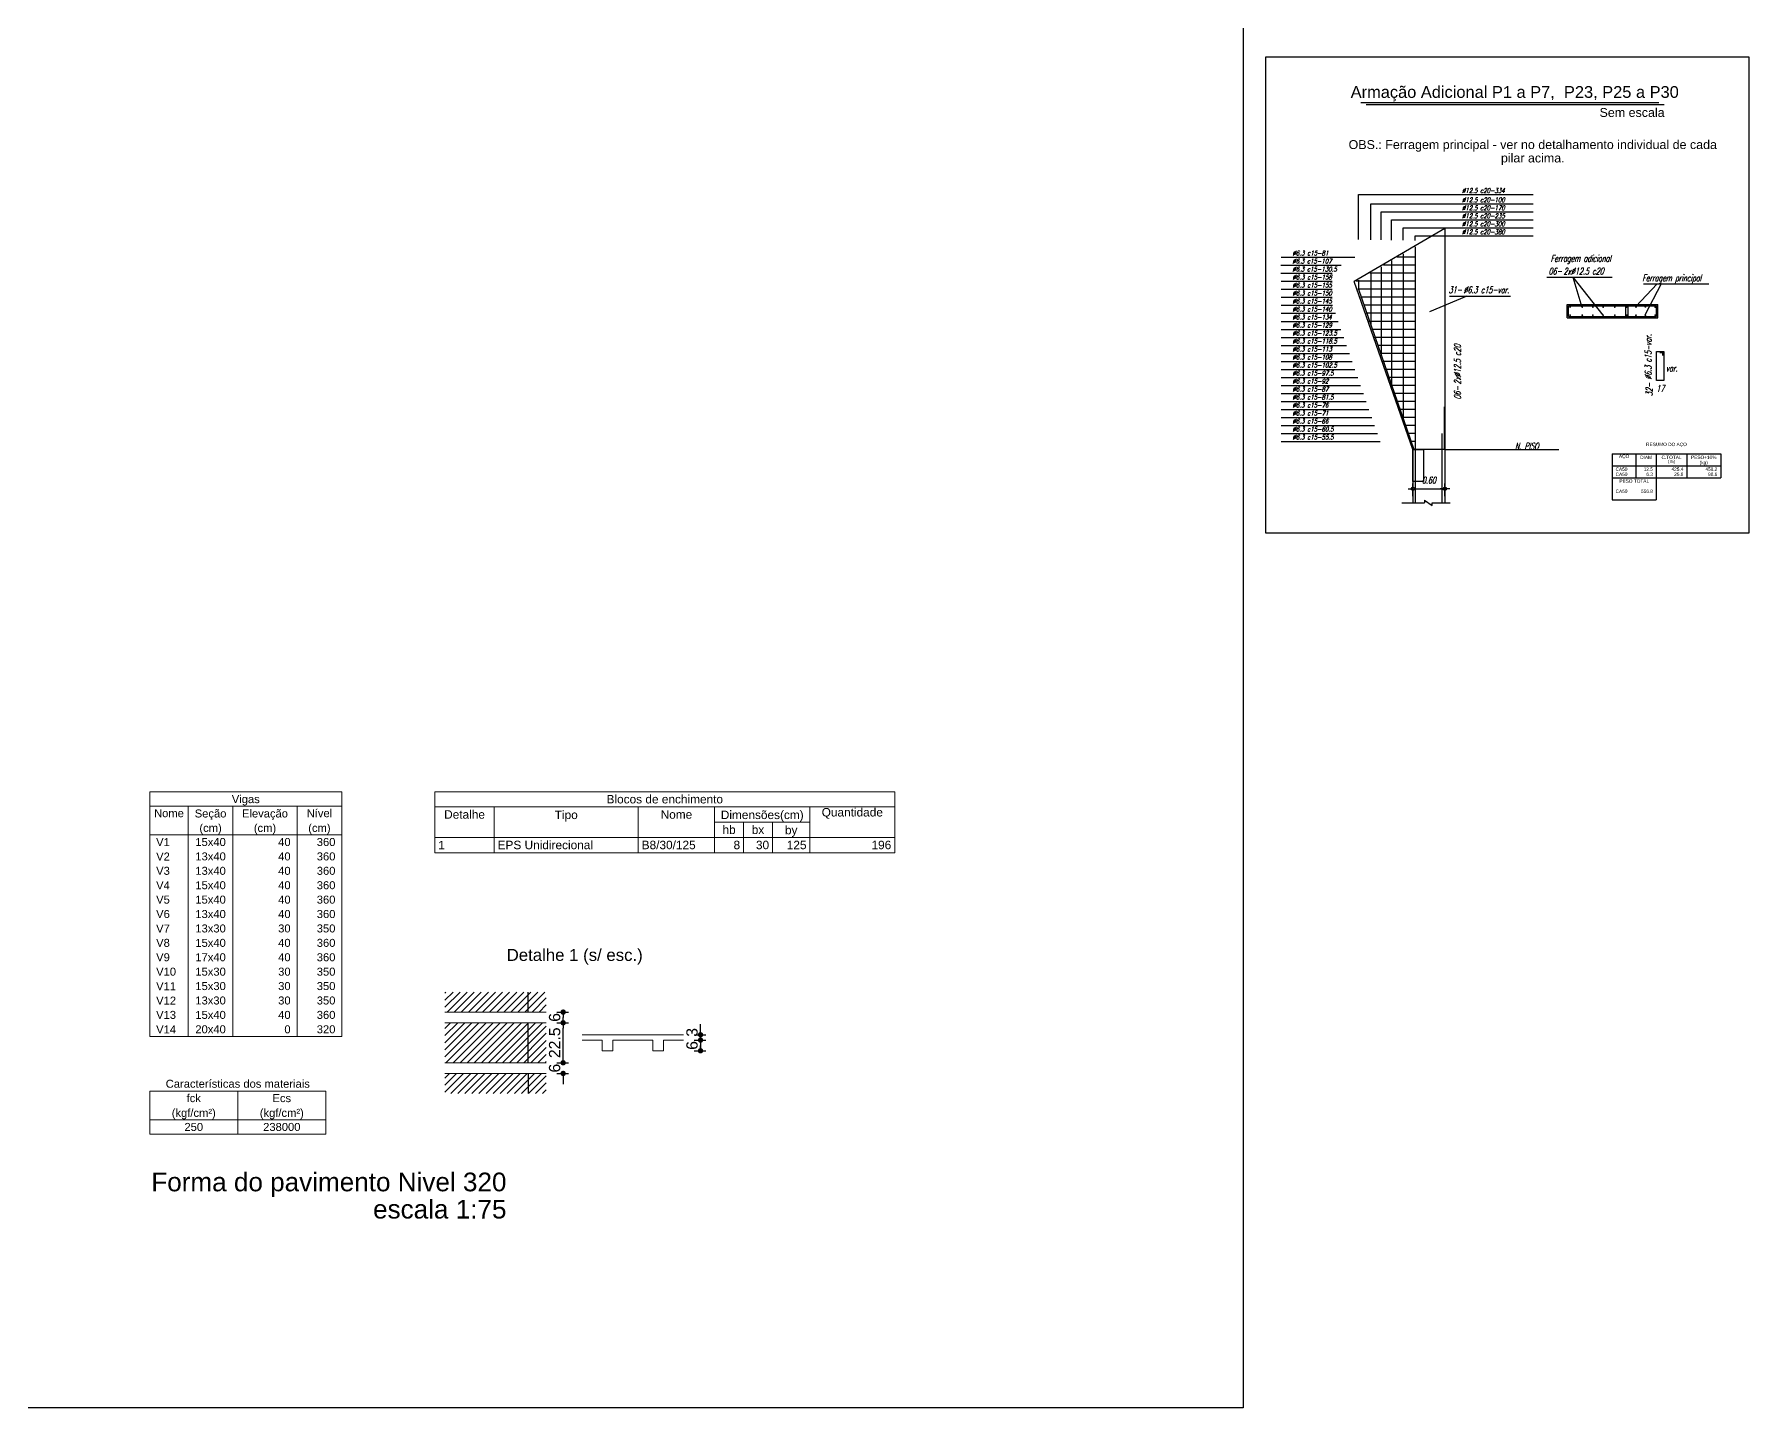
# Model space of a CAD drawing. Extents: x 25 to 1028, y -81 to 176.
# Drawn here: x 836.07 to 868.2, y 90.57 to 116.31 of the extents above; entities that cross this region are included whole.
import ezdxf

# ---------------------------------------------------------------- set-up
doc = ezdxf.new("R2010")
doc.units = 0
doc.header["$LTSCALE"] = 0.3
doc.header["$PDSIZE"] = 0.1
doc.layers.get('0').update_dxf_attribs({"linetype": 'CONTINUOUS'})
doc.layers.get('Defpoints').update_dxf_attribs({"linetype": 'CONTINUOUS'})
for name, color, linetype in [('ARMAÇÃO', 4, 'CONTINUOUS'), ('CARIMBO', 1, 'CONTINUOUS'), ('CORTE', 1, 'CONTINUOUS'), ('DT-Relação_do_aço', 9, 'CONTINUOUS'), ('FO-Eixos', 5, 'CONTINUOUS'), ('FORMA', 6, 'CONTINUOUS'), ('TEXTO1', 1, 'CONTINUOUS')]:
    doc.layers.add(name, color=color, linetype=linetype)
for name, color, linetype, lineweight in [('FO-Cotas', 5, 'CONTINUOUS', 5), ('FO-Hachuras das lajes', 1, 'CONTINUOUS', 20), ('FO-Textos das lajes', 3, 'CONTINUOUS', 20), ('FO-Textos das vigas', 7, 'CONTINUOUS', 5), ('FO-Títulos', 1, 'CONTINUOUS', 20)]:
    doc.layers.add(name, color=color, linetype=linetype, lineweight=lineweight)
doc.layers.add('VPort', color=45, linetype='CONTINUOUS', plot=False)
doc.styles.add('Arial', font='arial.ttf')
doc.styles.add('E100', font='romans.shx', dxfattribs={"width": 0.7, "oblique": 15, "height": 0.125})
doc.dimstyles.get("Standard").update_dxf_attribs({"dimtxt": 0.18, "dimasz": 0.18, "dimexe": 0.18, "dimexo": 0.0625, "dimgap": 0.09, "dimtad": 0, "dimtih": 1, "dimtoh": 1, "dimdec": 4, "dimzin": 0, "dimdsep": 46, "dimtxsty": 'Standard', "dimcen": 0.09, "dimadec": 0, "dimazin": 0, "dimtfac": 1, "dimtdec": 4, "dimtofl": 0, "dimtmove": 0, "dimatfit": 3, "dimfxl": 1, "dimtolj": 1, "dimtzin": 0, "dimarcsym": 0})
doc.dimstyles.new('UM_30.000300', dxfattribs={"dimtxt": 0.18, "dimasz": 0.1, "dimexe": 0.1, "dimexo": 0.2, "dimgap": 0, "dimtad": 1, "dimtih": 1, "dimtoh": 1, "dimdec": 1, "dimlfac": 30.0003, "dimzin": 0, "dimdsep": 46, "dimtxsty": 'Standard', "dimblk": 'CLOSED', "dimblk1": 'CLOSED', "dimblk2": 'CLOSED', "dimcen": 0.09, "dimdle": 0.1, "dimadec": 1, "dimazin": 2, "dimtfac": 1, "dimtdec": 4, "dimtofl": 0, "dimtmove": 0, "dimatfit": 3, "dimldrblk": 'CLOSED', "dimfxl": 1, "dimtolj": 1, "dimarcsym": 0})
pattern_1 = [(45, (682.60005, 97.072615), (-0.06629126, 0.06629126), [])]

# ---------------------------------------------------------------- blocks, each defined once
blk = doc.blocks.new('_DOT')
at = {"color": 0, "linetype": 'ByBlock', "lineweight": -2}
blk.add_line((-0.5, 0), (-1, 0), dxfattribs=at)
at = {"color": 0, "linetype": 'ByBlock', "const_width": 0.5}
blk.add_lwpolyline([(-0.25, 0, 1), (0.25, 0, 1)], format="xyb", close=True, dxfattribs=at)
blk = doc.blocks.new('*D50')
at = {"layer": 'Defpoints', "color": 0, "linetype": 'Continuous'}
for p in [(845.665, 97.988), (845.665, 97.788), (845.982, 97.988)]:
    blk.add_point(p, dxfattribs=at)
at = {"layer": 'FO-Cotas', "color": 0, "linetype": 'Continuous', "lineweight": -2}
for p, q in [((845.865, 97.988), (846.082, 97.988)), ((845.865, 97.788), (846.082, 97.788)), ((845.982, 97.888), (845.982, 97.888))]:
    blk.add_line(p, q, dxfattribs=at)
at = {"layer": 'FO-Cotas', "color": 0, "linetype": 'Continuous', "lineweight": -2, "xscale": 0.1, "yscale": 0.1, "zscale": 0.1}
for p, rotation in [((845.982, 97.988), 90), ((845.982, 97.788), 270)]:
    blk.add_blockref('_DOT', p, dxfattribs=dict(at, rotation=rotation))
at = {"layer": 'FO-Cotas', "linetype": 'Continuous', "insert": (845.823, 97.888), "char_height": 0.2118, "attachment_point": 5, "rotation": 90, "style": 'Arial'}
blk.add_mtext('\\A1;6', dxfattribs=at)
blk = doc.blocks.new('DOT')
for p, q in [((1.5, 0), (-1.5, 0)), ((0, -1.5), (0, 1.5))]:
    blk.add_line(p, q)
blk.add_circle((0, 0), 0.5)
blk = doc.blocks.new('*D51')
at = {"layer": 'Defpoints', "color": 0, "linetype": 'Continuous'}
for p in [(845.665, 97.788), (845.982, 97.788), (845.665, 97.038)]:
    blk.add_point(p, dxfattribs=at)
at = {"layer": 'FO-Cotas', "color": 0, "linetype": 'Continuous', "lineweight": -2}
for p, q in [((845.865, 97.788), (846.082, 97.788)), ((845.982, 97.138), (845.982, 97.688)), ((845.865, 97.038), (846.082, 97.038))]:
    blk.add_line(p, q, dxfattribs=at)
at = {"layer": 'FO-Cotas', "color": 0, "linetype": 'Continuous', "lineweight": -2, "xscale": 0.1, "yscale": 0.1, "zscale": 0.1}
for p, rotation in [((845.982, 97.788), 90), ((845.982, 97.038), 270)]:
    blk.add_blockref('_DOT', p, dxfattribs=dict(at, rotation=rotation))
at = {"layer": 'FO-Cotas', "linetype": 'Continuous', "insert": (845.823, 97.413), "char_height": 0.2118, "attachment_point": 5, "rotation": 90, "style": 'Arial'}
blk.add_mtext('\\A1;22.5', dxfattribs=at)
blk = doc.blocks.new('*D52')
at = {"layer": 'Defpoints', "color": 0, "linetype": 'Continuous'}
for p in [(845.665, 97.038), (845.665, 96.838), (845.982, 97.038)]:
    blk.add_point(p, dxfattribs=at)
at = {"layer": 'FO-Cotas', "color": 0, "linetype": 'Continuous', "lineweight": -2}
for p, q in [((845.982, 97.138), (845.982, 97.238)), ((845.865, 97.038), (846.082, 97.038)), ((845.865, 96.838), (846.082, 96.838)), ((845.982, 96.738), (845.982, 96.638))]:
    blk.add_line(p, q, dxfattribs=at)
at = {"layer": 'FO-Cotas', "color": 0, "linetype": 'Continuous', "lineweight": -2, "xscale": 0.1, "yscale": 0.1, "zscale": 0.1}
for p, rotation in [((845.982, 97.038), 270), ((845.982, 96.838), 90)]:
    blk.add_blockref('_DOT', p, dxfattribs=dict(at, rotation=rotation))
at = {"layer": 'FO-Cotas', "linetype": 'Continuous', "insert": (845.823, 96.938), "char_height": 0.2118, "attachment_point": 5, "rotation": 90, "style": 'Arial'}
blk.add_mtext('\\A1;6', dxfattribs=at)
blk = doc.blocks.new('*D53')
at = {"layer": 'Defpoints', "color": 0, "linetype": 'Continuous'}
for p in [(848.24, 97.563), (848.24, 97.463), (848.557, 97.463)]:
    blk.add_point(p, dxfattribs=at)
at = {"layer": 'FO-Cotas', "color": 0, "linetype": 'Continuous', "lineweight": -2}
for p, q in [((848.557, 97.663), (848.557, 97.763)), ((848.44, 97.563), (848.657, 97.563)), ((848.44, 97.463), (848.657, 97.463)), ((848.557, 97.363), (848.557, 97.263))]:
    blk.add_line(p, q, dxfattribs=at)
at = {"layer": 'FO-Cotas', "color": 0, "linetype": 'Continuous', "lineweight": -2, "xscale": 0.1, "yscale": 0.1, "zscale": 0.1}
for p, rotation in [((848.557, 97.563), 270), ((848.557, 97.463), 90)]:
    blk.add_blockref('_DOT', p, dxfattribs=dict(at, rotation=rotation))
at = {"layer": 'FO-Cotas', "linetype": 'Continuous', "insert": (848.398, 97.608), "char_height": 0.2118, "attachment_point": 5, "rotation": 90, "style": 'Arial'}
blk.add_mtext('\\A1;3', dxfattribs=at)
blk = doc.blocks.new('*D54')
at = {"layer": 'Defpoints', "color": 0, "linetype": 'Continuous'}
for p in [(848.24, 97.463), (848.24, 97.263), (848.557, 97.263)]:
    blk.add_point(p, dxfattribs=at)
at = {"layer": 'FO-Cotas', "color": 0, "linetype": 'Continuous', "lineweight": -2}
for p, q in [((848.44, 97.463), (848.657, 97.463)), ((848.557, 97.363), (848.557, 97.363)), ((848.44, 97.263), (848.657, 97.263))]:
    blk.add_line(p, q, dxfattribs=at)
at = {"layer": 'FO-Cotas', "color": 0, "linetype": 'Continuous', "lineweight": -2, "xscale": 0.1, "yscale": 0.1, "zscale": 0.1}
for p, rotation in [((848.557, 97.463), 90), ((848.557, 97.263), 270)]:
    blk.add_blockref('_DOT', p, dxfattribs=dict(at, rotation=rotation))
at = {"layer": 'FO-Cotas', "linetype": 'Continuous', "insert": (848.398, 97.363), "char_height": 0.2118, "attachment_point": 5, "rotation": 90, "style": 'Arial'}
blk.add_mtext('\\A1;6', dxfattribs=at)
blk = doc.blocks.new('*D1124')
at = {"layer": 'Defpoints', "color": 0}
for p in [(862.508, 107.795), (861.908, 107.554), (862.508, 107.554)]:
    blk.add_point(p, dxfattribs=at)
at = {"layer": 'FORMA', "lineweight": -2}
for p, q in [((861.908, 107.654), (861.908, 107.895)), ((861.968, 107.795), (862.448, 107.795)), ((862.508, 107.654), (862.508, 107.895))]:
    blk.add_line(p, q, dxfattribs=at)
at = {"layer": 'FORMA', "lineweight": -2, "xscale": 0.06, "yscale": 0.06, "zscale": 0.06, "rotation": 180}
blk.add_blockref('DOT', (861.908, 107.795), dxfattribs=at)
at = {"layer": 'FORMA', "lineweight": -2, "xscale": 0.06, "yscale": 0.06, "zscale": 0.06}
blk.add_blockref('DOT', (862.508, 107.795), dxfattribs=at)
at = {"layer": 'FORMA', "color": 2, "insert": (862.208, 107.958), "char_height": 0.125, "attachment_point": 5, "style": 'E100'}
blk.add_mtext('\\A1;0.60', dxfattribs=at)

msp = doc.modelspace()

# ---------------------------------------------------------------- hatches: boundary and pattern name
at = {"layer": 'FO-Hachuras das lajes', "linetype": 'Continuous'}
h = msp.add_hatch(dxfattribs=at)
h.set_pattern_fill('ANSI31', color=256, scale=0.75, style=0)
h.set_pattern_definition(pattern_1)
h.paths.add_polyline_path([(843.76455261, 97.98830413), (843.76455261, 98.36330413), (845.66455236, 98.36330413), (845.66455236, 97.98830413), (843.76455261, 97.98830413)])
h = msp.add_hatch(dxfattribs=at)
h.set_pattern_fill('ANSI31', color=256, scale=0.75, style=0)
h.set_pattern_definition(pattern_1)
h.paths.add_polyline_path([(843.76455261, 97.78830388), (845.66455236, 97.78830388), (845.66455236, 97.03830388), (843.76455261, 97.03830388), (843.76455261, 97.78830388)])
h = msp.add_hatch(dxfattribs=at)
h.set_pattern_fill('ANSI31', color=256, scale=0.75, style=0)
h.set_pattern_definition(pattern_1)
h.paths.add_polyline_path([(843.76455261, 96.83830438), (845.66455236, 96.83830438), (845.66455236, 96.46330438), (843.76455261, 96.46330438), (843.76455261, 96.83830438)])

# ---------------------------------------------------------------- linework, layer by layer
for p, q in [((860.8877974, 112.4658433), (860.8877974, 113.30767572)), ((860.8877974, 113.30767572), (864.16024248, 113.30767572)), ((861.11703454, 112.46240462), (861.11703454, 113.13350533)), ((861.11703454, 113.13350533), (864.16024248, 113.13350533)), ((861.31570911, 112.45942439), (861.31570911, 112.98350533)), ((861.31570911, 112.98350533), (864.16024248, 112.98350533)), ((861.50865245, 112.45653013), (861.50865245, 112.83350533)), ((861.50865245, 112.83350533), (864.16024248, 112.83350533)), ((861.72643309, 112.45326329), (861.72643309, 112.68350533)), ((861.72643309, 112.68350533), (864.16024248, 112.68350533)), ((861.95135864, 112.44988928), (861.95135864, 112.53350533)), ((861.95135864, 112.53350533), (864.16024248, 112.53350533))]:
    msp.add_line(p, q)
at = {"layer": 'ARMAÇÃO'}
for p, q in [((861.72643309, 112.19785713), (861.72643309, 109.09904688)), ((861.11703454, 111.84150146), (861.11703454, 110.8414436)), ((861.31570911, 111.95767963), (861.31570911, 110.27339184)), ((861.50865245, 112.07050638), (861.50865245, 109.72172684)), ((860.8877974, 111.70745133), (860.8877974, 111.53328094)), ((860.8877974, 111.53328094), (861.92428077, 108.53328094)), ((864.82447806, 111.22509275), (866.47447806, 111.22509275)), ((864.82447806, 111.02509275), (864.82447806, 111.22509275)), ((865.89947806, 111.02509275), (865.89947806, 111.22509275)), ((865.92447806, 111.22509275), (866.47447806, 111.22509275)), ((865.94226766, 111.02509275), (865.94226766, 111.22509275)), ((866.47447806, 111.02509275), (866.47447806, 111.22509275)), ((864.82447806, 111.02509275), (866.47447806, 111.02509275)), ((865.92447806, 111.02509275), (866.47447806, 111.02509275)), ((866.61244264, 110.34419051), (866.53744264, 110.34419051)), ((866.58744264, 110.36919051), (866.58744264, 110.29419051))]:
    msp.add_line(p, q, dxfattribs=at)
at = {"layer": 'ARMAÇÃO', "color": 1}
for p, q in [((864.79947806, 111.25009275), (866.49947806, 111.25009275)), ((864.79947806, 111.00009275), (864.79947806, 111.25009275)), ((866.49947806, 111.00009275), (866.49947806, 111.25009275)), ((864.79947806, 111.00009275), (866.49947806, 111.00009275))]:
    msp.add_line(p, q, dxfattribs=at)
at = {"layer": 'ARMAÇÃO'}
for points in [[(861.95135864, 112.32938599), (861.95135864, 107.53354192)], [(862.44883092, 108.83328094), (862.44883092, 107.53354192)]]:
    msp.add_lwpolyline(points, dxfattribs=at)
at = {"layer": 'ARMAÇÃO', "const_width": 0.01663273}
for points in [[(864.84569945, 111.20155261, -1), (864.86233218, 111.20155261, -1)], [(865.07493659, 111.20155261, -1), (865.09156932, 111.20155261, -1)], [(865.27361116, 111.20155261, -1), (865.29024389, 111.20155261, -1)], [(865.4665545, 111.20155261, -1), (865.48318723, 111.20155261, -1)], [(865.68433513, 111.20155261, -1), (865.70096787, 111.20155261, -1)], [(865.90926068, 111.20155261, -1), (865.92589342, 111.20155261, -1)], [(866.08121017, 111.20218302, -1), (866.09784291, 111.20218302, -1)], [(866.25738759, 111.20345703, -1), (866.27402032, 111.20345703, -1)], [(866.44132696, 111.20036606, -1), (866.45795969, 111.20036606, -1)], [(864.84569945, 111.04863288, 1), (864.86233218, 111.04863288, 1)], [(865.07493659, 111.04863288, 1), (865.09156932, 111.04863288, 1)], [(865.27361116, 111.04863288, 1), (865.29024389, 111.04863288, 1)], [(865.4665545, 111.04863288, 1), (865.48318723, 111.04863288, 1)], [(865.68433513, 111.04863288, 1), (865.70096787, 111.04863288, 1)], [(865.90926068, 111.04863288, 1), (865.92589342, 111.04863288, 1)], [(866.08121017, 111.04800247, 1), (866.09784291, 111.04800247, 1)], [(866.25738759, 111.04672846, 1), (866.27402032, 111.04672846, 1)], [(866.44132696, 111.04981943, 1), (866.45795969, 111.04981943, 1)]]:
    msp.add_lwpolyline(points, format="xyb", close=True, dxfattribs=at)
at = {"layer": 'ARMAÇÃO'}
msp.add_lwpolyline([(866.61244264, 109.8270288), (866.47244264, 109.8270288), (866.47244264, 110.36919051), (866.61244264, 110.36919051)], close=True, dxfattribs=at)
at = {"layer": 'CARIMBO'}
for p, q in [((860.93129648, 115.03201379), (866.51933233, 115.03201379)), ((861.03093851, 114.99879978), (866.61897436, 114.99879978)), ((862.50841723, 112.67251143), (860.80841723, 111.67840888)), ((862.50841723, 112.67251143), (862.50841723, 109.33328094)), ((861.94825965, 111.83328094), (861.10297674, 111.83328094)), ((861.96635864, 111.98328094), (861.35948952, 111.98328094)), ((861.96635864, 112.13328094), (861.61600229, 112.13328094)), ((861.90841723, 108.53328094), (860.80841723, 111.67840888)), ((861.96635864, 111.68328094), (860.84646397, 111.68328094)), ((861.96635864, 111.53328094), (860.8750663, 111.53328094)), ((864.41861218, 111.76370018), (865.64182888, 111.76370018)), ((864.9059478, 111.76370018), (865.07493659, 111.20155261)), ((864.9059478, 111.76370018), (865.4665545, 111.04863288)), ((866.48545522, 111.6363116), (866.08952654, 111.21049938)), ((866.23204105, 111.6363116), (867.45525776, 111.6363116)), ((866.56342904, 111.6363116), (866.25832819, 111.05057035)), ((861.96635864, 111.38328094), (860.9275284, 111.38328094)), ((861.96635864, 111.23328094), (860.97999049, 111.23328094)), ((862.92196514, 111.40625643), (862.21953219, 111.11146731)), ((862.5918382, 111.40625643), (863.73770566, 111.40625643)), ((861.96635864, 111.08328094), (861.03245259, 111.08328094)), ((861.96635864, 110.93328094), (861.08491468, 110.93328094)), ((861.96635864, 110.78328094), (861.13737678, 110.78328094)), ((861.96635864, 110.63328094), (861.18983887, 110.63328094)), ((861.96635864, 110.48328094), (861.24230097, 110.48328094)), ((861.96635864, 110.33328094), (861.29476306, 110.33328094)), ((861.96635864, 110.18328094), (861.34722516, 110.18328094)), ((861.96635864, 110.03328094), (861.39968725, 110.03328094)), ((861.96635864, 109.88328094), (861.45214935, 109.88328094)), ((861.96635864, 109.73328094), (861.50461144, 109.73328094)), ((861.96635864, 109.58328094), (861.55707353, 109.58328094)), ((861.96635864, 109.43328094), (861.60953563, 109.43328094)), ((861.96635864, 109.28328094), (861.66199772, 109.28328094)), ((862.49341723, 109.33328094), (862.49341723, 108.53328094)), ((862.50841723, 109.33328094), (862.50841723, 108.53328094)), ((861.96635864, 109.13328094), (861.71445982, 109.13328094)), ((861.96635864, 108.98328094), (861.76692191, 108.98328094)), ((861.96635864, 108.83328094), (861.81938401, 108.83328094)), ((861.96635864, 108.68328094), (861.8718461, 108.68328094)), ((862.50841723, 108.53328094), (861.90841723, 108.53328094)), ((862.50841723, 108.53328094), (864.64095253, 108.53328094))]:
    msp.add_line(p, q, dxfattribs=at)
at = {"layer": 'CARIMBO', "color": 7}
for p, q in [((859.43358113, 111.98328094), (860.5644869, 111.98328094)), ((859.43358113, 111.83328094), (860.39233618, 111.83328094)), ((859.43668011, 112.13328094), (860.82099967, 112.13328094)), ((859.43668011, 111.68328094), (860.39233618, 111.68328094)), ((859.43668011, 111.53328094), (860.39233618, 111.53328094)), ((859.43668011, 111.38328094), (860.39233618, 111.38328094)), ((859.43668011, 111.23328094), (860.40305726, 111.23328094)), ((859.43668011, 111.08328094), (860.45551935, 111.08328094)), ((859.43668011, 110.93328094), (860.50798145, 110.93328094)), ((859.43668011, 110.78328094), (860.56044354, 110.78328094)), ((859.43668011, 110.63328094), (860.61290564, 110.63328094)), ((859.43668011, 110.48328094), (860.66536773, 110.48328094)), ((859.43668011, 110.33328094), (860.71782982, 110.33328094)), ((859.43668011, 110.18328094), (860.77029192, 110.18328094)), ((859.43668011, 110.03328094), (860.82275401, 110.03328094)), ((859.43668011, 109.88328094), (860.87521611, 109.88328094)), ((859.43668011, 109.73328094), (860.9276782, 109.73328094)), ((859.43668011, 109.58328094), (860.9801403, 109.58328094)), ((859.43668011, 109.43328094), (861.03260239, 109.43328094)), ((859.43668011, 109.28328094), (861.08506449, 109.28328094)), ((859.43668011, 109.13328094), (861.13752658, 109.13328094)), ((859.43668011, 108.98328094), (861.18998868, 108.98328094)), ((859.43668011, 108.83328094), (861.24245077, 108.83328094)), ((859.43668011, 108.68328094), (861.29491287, 108.68328094))]:
    msp.add_line(p, q, dxfattribs=at)
at = {"layer": 'CARIMBO'}
msp.add_lwpolyline([(861.90841683, 108.53328094), (862.10841683, 108.53328094), (862.10841683, 107.93328094), (861.90841683, 107.93328094)], close=True, dxfattribs=at)
at = {"layer": 'CORTE'}
for p, q in [((861.90841723, 108.53328094), (861.90841723, 107.53354192)), ((862.50841723, 108.53328094), (862.50841723, 107.53354192))]:
    msp.add_line(p, q, dxfattribs=at)
at = {"layer": 'DT-Relação_do_aço', "linetype": 'Continuous'}
for p, q in [((865.64393956, 108.44773264), (867.67721956, 108.44773264)), ((865.64393956, 108.44773264), (865.64393956, 108.00295264)), ((866.08871956, 108.44773264), (866.08871956, 108.00295264)), ((866.46995956, 108.44773264), (866.46995956, 108.00295264)), ((867.04181956, 108.44773264), (867.04181956, 108.00295264)), ((867.67721956, 108.44773264), (867.67721956, 108.00295264)), ((865.64393956, 108.22534264), (867.67721956, 108.22534264)), ((865.64393956, 108.00295264), (867.67721956, 108.00295264)), ((865.64393956, 108.00295264), (865.64393956, 107.58994264)), ((866.46995956, 108.00295264), (866.46995956, 107.58994264)), ((865.64393956, 107.58994264), (866.46995956, 107.58994264))]:
    msp.add_line(p, q, dxfattribs=at)
at = {"layer": 'FO-Eixos', "linetype": 'Continuous'}
for p, q in [((845.32705236, 97.98830413), (845.32705236, 98.36330413)), ((845.32705236, 97.03830388), (845.32705236, 97.78830388)), ((845.32705236, 96.83830438), (845.32705236, 96.46330438))]:
    msp.add_line(p, q, dxfattribs=at)
at = {"layer": 'FO-Textos das lajes', "linetype": 'Continuous'}
for p, q in [((843.76455261, 97.98830413), (844.13955261, 97.98830413)), ((843.76455261, 97.78830388), (844.13955261, 97.78830388)), ((844.13955261, 97.98830413), (844.33955286, 97.98830413)), ((844.13955261, 97.78830388), (844.33955286, 97.78830388)), ((844.33955286, 97.98830413), (845.08955286, 97.98830413)), ((844.33955286, 97.78830388), (845.08955286, 97.78830388)), ((845.08955286, 97.98830413), (845.28955236, 97.98830413)), ((845.08955286, 97.78830388), (845.28955236, 97.78830388)), ((845.28955236, 97.98830413), (845.66455236, 97.98830413)), ((845.28955236, 97.78830388), (845.66455236, 97.78830388)), ((846.33955236, 97.56330388), (848.23955286, 97.56330388)), ((843.76455261, 97.03830388), (844.13955261, 97.03830388)), ((843.76455261, 96.83830438), (844.13955261, 96.83830438)), ((844.13955261, 97.03830388), (844.33955286, 97.03830388)), ((844.13955261, 96.83830438), (844.33955286, 96.83830438)), ((844.33955286, 97.03830388), (845.08955286, 97.03830388)), ((844.33955286, 96.83830438), (845.08955286, 96.83830438)), ((845.08955286, 97.03830388), (845.28955236, 97.03830388)), ((845.08955286, 96.83830438), (845.28955236, 96.83830438)), ((845.28955236, 97.03830388), (845.66455236, 97.03830388)), ((845.28955236, 96.83830438), (845.66455236, 96.83830438))]:
    msp.add_line(p, q, dxfattribs=at)
msp.add_lwpolyline([(846.33955236, 97.46330413), (846.71455236, 97.46330413), (846.71455236, 97.26330388), (846.91455261, 97.26330388), (846.91455261, 97.46330413), (847.66455261, 97.46330413), (847.66455261, 97.26330388), (847.86455286, 97.26330388), (847.86455286, 97.46330413), (848.23955286, 97.46330413)], dxfattribs=at)
at = {"layer": 'FO-Textos das vigas'}
for p, q in [((838.23367238, 102.11862482), (841.83367238, 102.11862482)), ((838.23367238, 102.11862482), (838.23367238, 97.52862482)), ((841.83367238, 102.11862482), (841.83367238, 97.52862482)), ((838.23367238, 101.84862482), (841.83367238, 101.84862482)), ((838.95367238, 101.84862482), (838.95367238, 97.52862482)), ((839.79367238, 101.84862482), (839.79367238, 97.52862482)), ((840.99367238, 101.84862482), (840.99367238, 97.52862482)), ((838.23367238, 101.30862482), (841.83367238, 101.30862482)), ((838.23367238, 97.52862482), (841.83367238, 97.52862482)), ((838.23367238, 96.50862482), (841.53367238, 96.50862482)), ((838.23367238, 96.50862482), (838.23367238, 95.69862482)), ((839.88367238, 96.50862482), (839.88367238, 95.69862482)), ((841.53367238, 96.50862482), (841.53367238, 95.69862482)), ((838.23367238, 95.96862482), (841.53367238, 95.96862482)), ((838.23367238, 95.69862482), (841.53367238, 95.69862482))]:
    msp.add_line(p, q, dxfattribs=at)
for points in [[(843.57792263, 101.83269482), (843.57792263, 102.11862482), (852.19542263, 102.11862482), (852.19542263, 101.83269482), (843.57792263, 101.83269482)], [(843.57792263, 101.26083482), (843.57792263, 101.83269482), (844.68987263, 101.83269482), (844.68987263, 101.26083482), (843.57792263, 101.26083482)], [(844.68987263, 101.26083482), (844.68987263, 101.83269482), (847.39032263, 101.83269482), (847.39032263, 101.26083482), (844.68987263, 101.26083482)], [(847.39032263, 101.26083482), (847.39032263, 101.83269482), (848.81997263, 101.83269482), (848.81997263, 101.26083482), (847.39032263, 101.26083482)], [(848.81997263, 101.54676482), (848.81997263, 101.83269482), (850.60692263, 101.83269482), (850.60692263, 101.54676482), (848.81997263, 101.54676482)], [(848.81997263, 101.26083482), (848.81997263, 101.54676482), (849.36267263, 101.54676482), (849.36267263, 101.26083482), (848.81997263, 101.26083482)], [(849.36267263, 101.26083482), (849.36267263, 101.54676482), (849.90537263, 101.54676482), (849.90537263, 101.26083482), (849.36267263, 101.26083482)], [(849.90537263, 101.26083482), (849.90537263, 101.54676482), (850.60692263, 101.54676482), (850.60692263, 101.26083482), (849.90537263, 101.26083482)], [(850.60692263, 101.26083482), (850.60692263, 101.83269482), (852.19542263, 101.83269482), (852.19542263, 101.26083482), (850.60692263, 101.26083482)], [(843.57792263, 100.97490482), (843.57792263, 101.26083482), (844.68987263, 101.26083482), (844.68987263, 100.97490482), (843.57792263, 100.97490482)], [(844.68987263, 100.97490482), (844.68987263, 101.26083482), (847.39032263, 101.26083482), (847.39032263, 100.97490482), (844.68987263, 100.97490482)], [(847.39032263, 100.97490482), (847.39032263, 101.26083482), (848.81997263, 101.26083482), (848.81997263, 100.97490482), (847.39032263, 100.97490482)], [(848.81997263, 100.97490482), (848.81997263, 101.26083482), (849.36267263, 101.26083482), (849.36267263, 100.97490482), (848.81997263, 100.97490482)], [(849.36267263, 100.97490482), (849.36267263, 101.26083482), (849.90537263, 101.26083482), (849.90537263, 100.97490482), (849.36267263, 100.97490482)], [(849.90537263, 100.97490482), (849.90537263, 101.26083482), (850.60692263, 101.26083482), (850.60692263, 100.97490482), (849.90537263, 100.97490482)], [(850.60692263, 100.97490482), (850.60692263, 101.26083482), (852.19542263, 101.26083482), (852.19542263, 100.97490482), (850.60692263, 100.97490482)]]:
    msp.add_lwpolyline(points, close=True, dxfattribs=at)
at = {"layer": 'VPort'}
for p, q in [((861.69989996, 107.53354192), (862.12359285, 107.53354192)), ((862.12359285, 107.58396928), (862.12359285, 107.53354192)), ((862.12359285, 107.58396928), (862.26798564, 107.48244536)), ((862.26798564, 107.48244536), (862.26798564, 107.53354192)), ((862.26798564, 107.53354192), (862.60659478, 107.53354192))]:
    msp.add_line(p, q, dxfattribs=at)
for points in [[(812.40033924, 132.93319952), (858.72820673, 132.93319952), (858.72820673, 90.57413666), (812.40033924, 90.57413666)], [(859.15355561, 115.88903882), (868.20248478, 115.88903882), (868.20248478, 106.9642707), (859.15355561, 106.9642707)]]:
    msp.add_lwpolyline(points, close=True, dxfattribs=at)

# ---------------------------------------------------------------- texts
at = {"layer": 'CARIMBO', "style": 'E100', "oblique": 15, "width": 0.7}
for s, height, p in [('%%C12.5 c20-334', 0.0875, (862.82827912, 113.33865246)), ('%%C12.5 c20-100', 0.0875, (862.82827912, 113.16448206)), ('%%C12.5 c20-170', 0.0875, (862.82827912, 113.01448206)), ('%%C12.5 c20-235', 0.0875, (862.82827912, 112.86448206)), ('%%C12.5 c20-300', 0.0875, (862.82827912, 112.71448206)), ('%%C12.5 c20-380', 0.0875, (862.82827912, 112.56448206)), ('%%C6.3 c15-81', 0.0875, (859.65092968, 112.16812158)), ('Ferragem adicional ', 0.125, (864.49059096, 112.05126193)), ('%%C6.3 c15-107', 0.0875, (859.64783069, 112.01812158)), ('%%C6.3 c15-130.5', 0.0875, (859.64783069, 111.86812158)), ('06-', 0.125, (864.45129499, 111.81059682)), ('2x%%C12.5 c20', 0.125, (864.73099715, 111.81059682)), ('%%C6.3 c15-158', 0.0875, (859.65092968, 111.71812158)), ('%%C6.3 c15-155', 0.0875, (859.65092968, 111.56812158)), ('%%C6.3 c15-150', 0.0875, (859.65092968, 111.41812158)), ('31-', 0.125, (862.57788007, 111.46100819)), ('%%C6.3 c15-var.', 0.125, (862.85758223, 111.46100819)), ('Ferragem principal', 0.125, (866.20637337, 111.68320824)), ('%%C6.3 c15-145', 0.0875, (859.65092968, 111.26812158)), ('%%C6.3 c15-140', 0.0875, (859.65092968, 111.11812158)), ('%%C6.3 c15-134', 0.0875, (859.65092968, 110.96812158)), ('%%C6.3 c15-129', 0.0875, (859.65092968, 110.81812158)), ('%%C6.3 c15-123.5', 0.0875, (859.65092968, 110.66812158)), ('%%C6.3 c15-118.5', 0.0875, (859.65092968, 110.51812158)), ('%%C6.3 c15-113', 0.0875, (859.65092968, 110.36812158)), ('%%C6.3 c15-108', 0.0875, (859.65092968, 110.21812158)), ('%%C6.3 c15-102.5', 0.0875, (859.65092968, 110.06812158)), ('%%C6.3 c15-97.5', 0.0875, (859.65092968, 109.91812158)), ('var.', 0.125, (866.6497032, 109.99299191)), ('%%C6.3 c15-92', 0.0875, (859.65092968, 109.76812158)), ('%%C6.3 c15-87', 0.0875, (859.65092968, 109.61812158)), ('17', 0.125, (866.47027938, 109.6099567)), ('%%C6.3 c15-81.5', 0.0875, (859.65092968, 109.46812158)), ('%%C6.3 c15-76', 0.0875, (859.65092968, 109.31812158)), ('%%C6.3 c15-71', 0.0875, (859.65092968, 109.16812158)), ('%%C6.3 c15-66', 0.0875, (859.65092968, 109.01812158)), ('%%C6.3 c15-60.5', 0.0875, (859.65092968, 108.86812158)), ('%%C6.3 c15-55.5', 0.0875, (859.65092968, 108.71812158)), ('N. PISO', 0.125, (863.81987253, 108.53328173))]:
    msp.add_text(s, height=height, dxfattribs=at).set_placement(p)
for s, p in [('Ø6.3 c15-var.', (866.38153001, 109.83956165)), ('2x%%C12.5 c20', (862.80604888, 109.74827438)), ('06-', (862.80604888, 109.46857221)), ('32-', (866.39958981, 109.53189728))]:
    msp.add_text(s, height=0.125, rotation=90, dxfattribs=at).set_placement(p)
at = {"layer": 'DT-Relação_do_aço', "color": 7, "char_height": 0.06354, "line_spacing_factor": 0.9, "style": 'Arial'}
for s, insert, width, attachment_point in [('RESUMO DO AÇO', (866.66051956, 108.57490084), 1.4943964663, 8), ('AÇO', (865.86641956, 108.35230084), 0.3759274963, 8), ('DIAM', (866.27921956, 108.35230084), 0.4343486613, 8), ('C.TOTAL', (866.75591956, 108.35230084), 0.732381271, 8), ('(m)', (866.75591956, 108.25720084), 0.2599318499, 8), ('PESO+10%', (867.35951956, 108.35230084), 0.9313519053, 8), ('(kg)', (867.35951956, 108.23623264), 0.2988792933, 8), ('CA50', (865.70741956, 108.13000084), 0.4343486613, 7), ('CA50', (865.70741956, 108.03460084), 0.4343486613, 7), ('PESO TOTAL', (866.05691956, 107.90770084), 1.0896817293, 8), ('12.5', (866.40641956, 108.13000084), 0.3378267366, 9), ('6.3', (866.40641956, 108.03460084), 0.2413048118, 9), ('425.4', (866.97821956, 108.13000084), 0.4343486613, 9), ('25.8', (866.97821956, 108.03460084), 0.530870586, 9), ('458.2', (867.61361956, 108.13000084), 0.4343486613, 9), ('98.6', (867.61361956, 108.03460084), 0.4343486613, 9), ('CA50', (865.70741956, 107.71690084), 0.4343486613, 7), ('556.8', (866.40641956, 107.71690084), 0.4343486613, 9)]:
    msp.add_mtext(s, dxfattribs=dict(at, insert=insert, width=width, attachment_point=attachment_point))
at = {"layer": 'FO-Textos das vigas', "line_spacing_factor": 0.798, "style": 'Arial'}
for s, insert, char_height, width, attachment_point in [('Vigas', (840.03367238, 101.85918557), 0.15, 0.9, 8), ('Blocos de enchimento', (847.88692238, 101.89660607), 0.15885, 3.8124, 8), ('Nome', (838.59367238, 101.63868557), 0.15, 0.72, 8), ('Seção', (839.37367238, 101.58918557), 0.15, 0.9, 8), ('Elevação', (840.39367238, 101.58918557), 0.15, 1.44, 8), ('Nível', (841.41367238, 101.63868557), 0.15, 0.9, 8), ('Detalhe', (844.13392238, 101.61010607), 0.15885, 1.33434, 8), ('Tipo', (846.04042238, 101.55768557), 0.15885, 0.76248, 8), ('Nome', (848.10517238, 101.61010607), 0.15885, 0.76248, 8), ('Dimensões(cm)', (849.71317238, 101.55768557), 0.15885, 2.47806, 8), ('Quantidade', (851.40142238, 101.61010607), 0.15885, 1.9062, 8), ('V1', (838.35367238, 101.09868557), 0.15, 0.36, 7), ('15x40', (839.37367238, 101.09868557), 0.15, 0.9, 8), ('(cm)', (839.37367238, 101.31918557), 0.15, 0.72, 8), ('(cm)', (840.39367238, 101.31918557), 0.15, 0.72, 8), ('40', (840.87367238, 101.09868557), 0.15, 0.36, 9), ('(cm)', (841.41367238, 101.31918557), 0.15, 0.72, 8), ('360', (841.71367238, 101.09868557), 0.15, 0.54, 9), ('hb', (849.09142238, 101.32435607), 0.15885, 0.38124, 8), ('bx', (849.63367238, 101.32435607), 0.15885, 0.38124, 8), ('by', (850.25617238, 101.27193557), 0.15885, 0.38124, 8), ('V2', (838.35367238, 100.82868557), 0.15, 0.36, 7), ('13x40', (839.37367238, 100.82868557), 0.15, 0.9, 8), ('40', (840.87367238, 100.82868557), 0.15, 0.36, 9), ('360', (841.71367238, 100.82868557), 0.15, 0.54, 9), ('1', (843.64117238, 101.03860607), 0.15885, 0.19062, 7), ('EPS Unidirecional', (844.75342238, 101.03860607), 0.15885, 3.24054, 7), ('B8/30/125', (847.45417238, 101.03860607), 0.15885, 1.71558, 7), ('8', (849.29917238, 101.03860607), 0.15885, 0.19062, 9), ('30', (849.84217238, 101.03860607), 0.15885, 0.38124, 9), ('125', (850.54342238, 101.03860607), 0.15885, 0.57186, 9), ('196', (852.13192238, 101.03860607), 0.15885, 0.57186, 9), ('V3', (838.35367238, 100.55868557), 0.15, 0.36, 7), ('13x40', (839.37367238, 100.55868557), 0.15, 0.9, 8), ('40', (840.87367238, 100.55868557), 0.15, 0.36, 9), ('360', (841.71367238, 100.55868557), 0.15, 0.54, 9), ('V4', (838.35367238, 100.28868557), 0.15, 0.36, 7), ('15x40', (839.37367238, 100.28868557), 0.15, 0.9, 8), ('40', (840.87367238, 100.28868557), 0.15, 0.36, 9), ('360', (841.71367238, 100.28868557), 0.15, 0.54, 9), ('V5', (838.35367238, 100.01868557), 0.15, 0.36, 7), ('15x40', (839.37367238, 100.01868557), 0.15, 0.9, 8), ('40', (840.87367238, 100.01868557), 0.15, 0.36, 9), ('360', (841.71367238, 100.01868557), 0.15, 0.54, 9), ('V6', (838.35367238, 99.74868557), 0.15, 0.36, 7), ('V7', (838.35367238, 99.47868557), 0.15, 0.36, 7), ('13x40', (839.37367238, 99.74868557), 0.15, 0.9, 8), ('13x30', (839.37367238, 99.47868557), 0.15, 0.9, 8), ('40', (840.87367238, 99.74868557), 0.15, 0.36, 9), ('30', (840.87367238, 99.47868557), 0.15, 0.36, 9), ('360', (841.71367238, 99.74868557), 0.15, 0.54, 9), ('350', (841.71367238, 99.47868557), 0.15, 0.54, 9), ('V8', (838.35367238, 99.20868557), 0.15, 0.36, 7), ('15x40', (839.37367238, 99.20868557), 0.15, 0.9, 8), ('40', (840.87367238, 99.20868557), 0.15, 0.36, 9), ('360', (841.71367238, 99.20868557), 0.15, 0.54, 9), ('V9', (838.35367238, 98.93868557), 0.15, 0.36, 7), ('17x40', (839.37367238, 98.93868557), 0.15, 0.9, 8), ('40', (840.87367238, 98.93868557), 0.15, 0.36, 9), ('360', (841.71367238, 98.93868557), 0.15, 0.54, 9), ('V10', (838.35367238, 98.66868557), 0.15, 0.54, 7), ('15x30', (839.37367238, 98.66868557), 0.15, 0.9, 8), ('30', (840.87367238, 98.66868557), 0.15, 0.36, 9), ('350', (841.71367238, 98.66868557), 0.15, 0.54, 9), ('V11', (838.35367238, 98.39868557), 0.15, 0.54, 7), ('15x30', (839.37367238, 98.39868557), 0.15, 0.9, 8), ('30', (840.87367238, 98.39868557), 0.15, 0.36, 9), ('350', (841.71367238, 98.39868557), 0.15, 0.54, 9), ('V12', (838.35367238, 98.12868557), 0.15, 0.54, 7), ('V13', (838.35367238, 97.85868557), 0.15, 0.54, 7), ('13x30', (839.37367238, 98.12868557), 0.15, 0.9, 8), ('15x40', (839.37367238, 97.85868557), 0.15, 0.9, 8), ('40', (840.87367238, 97.85868557), 0.15, 0.36, 9), ('30', (840.87367238, 98.12868557), 0.15, 0.36, 9), ('350', (841.71367238, 98.12868557), 0.15, 0.54, 9), ('360', (841.71367238, 97.85868557), 0.15, 0.54, 9), ('V14', (838.35367238, 97.58868557), 0.15, 0.54, 7), ('20x40', (839.37367238, 97.58868557), 0.15, 0.9, 8), ('0', (840.87367238, 97.58868557), 0.15, 0.18, 9), ('320', (841.71367238, 97.58868557), 0.15, 0.54, 9), ('Características dos materiais', (839.88367238, 96.56868557), 0.15, 5.22, 8), ('fck', (839.05867238, 96.29868557), 0.15, 0.54, 8), ('Ecs', (840.70867238, 96.29868557), 0.15, 0.54, 8), ('(kgf/cm²)', (839.05867238, 95.97918557), 0.15, 1.62, 8), ('(kgf/cm²)', (840.70867238, 95.97918557), 0.15, 1.62, 8), ('250', (839.05867238, 95.75868557), 0.15, 0.54, 8), ('238000', (840.70867238, 95.75868557), 0.15, 1.08, 8)]:
    msp.add_mtext(s, dxfattribs=dict(at, insert=insert, char_height=char_height, width=width, attachment_point=attachment_point))
at = {"layer": 'FO-Títulos', "line_spacing_factor": 0.798, "style": 'Arial'}
for s, insert, char_height, width, attachment_point in [('Detalhe 1 (s/ esc.)', (846.19830261, 98.87936353), 0.225, 5.67, 8), ('Forma do pavimento Nivel 320', (844.91989447, 94.52413356), 0.35, 11.76, 9), ('escala 1:75', (844.91989447, 94.11463356), 0.35, 4.62, 9)]:
    msp.add_mtext(s, dxfattribs=dict(at, insert=insert, char_height=char_height, width=width, attachment_point=attachment_point))
at = {"layer": 'TEXTO1', "attachment_point": 8, "line_spacing_factor": 0.9, "style": 'Arial'}
for s, insert, char_height, width in [('Armação Adicional P1 a P7,  P23, P25 a P30', (863.81738777, 115.05393535), 0.22, 6.2861137477), ('Sem escala', (866.01644743, 114.76146835), 0.16715428, 4.1211753206), ('OBS.: Ferragem principal - ver no detalhamento individual de cada pilar acima.', (864.15533052, 113.86093247), 0.1671542799, 7.0771050893)]:
    msp.add_mtext(s, dxfattribs=dict(at, insert=insert, char_height=char_height, width=width))

# ---------------------------------------------------------------- dimensions: what is measured, and where the dimension line sits
at = {"layer": 'FO-Cotas', "linetype": 'Continuous'}
for base, p1, p2, picture, middle in [((845.98225236, 97.98830413), (845.66455236, 97.78830388), (845.66455236, 97.98830413), '*D50', (845.82340236, 97.88830401)), ((845.98225236, 97.78830388), (845.66455236, 97.03830388), (845.66455236, 97.78830388), '*D51', (845.82340236, 97.41330388)), ((848.55725286, 97.46330413), (848.23955286, 97.56330388), (848.23955286, 97.46330413), '*D53', (848.39840286, 97.60796338)), ((848.55725286, 97.26330388), (848.23955286, 97.46330413), (848.23955286, 97.26330388), '*D54', (848.39840286, 97.36330401)), ((845.98225236, 97.03830388), (845.66455236, 96.83830438), (845.66455236, 97.03830388), '*D52', (845.82340236, 96.93830413))]:
    dim = msp.add_linear_dim(base=base, p1=p1, p2=p2, angle=90, dimstyle='UM_30.000300', override={"dimtxt": 0.2118, "dimasz": 0.1, "dimexe": 0.1, "dimexo": 0.2, "dimtad": 1, "dimtih": 0, "dimtoh": 0, "dimdec": 1, "dimlfac": 30.0003, "dimzin": 8, "dimtxsty": 'Arial', "dimblk": 'DOT', "dimblk1": 'DOT', "dimblk2": 'DOT', "dimsah": 1, "dimdle": 0.1, "dimse1": 0, "dimse2": 0, "dimclrt": 256, "dimadec": 1, "dimazin": 3, "dimtmove": 2, "dimldrblk": 'DOT'}, dxfattribs=at)
    dim.commit()
    dim.dimension.update_dxf_attribs({"geometry": picture, "text_midpoint": middle, "dimtype": 160, "text_rotation": 90})
at = {"layer": 'FORMA'}
dim = msp.add_linear_dim(base=(862.50841723, 107.79511639), p1=(861.90841723, 107.55421352), p2=(862.50841723, 107.55421352), text='0.60', dimstyle='Standard', override={"dimscale": 0.1, "dimtxt": 0.125, "dimasz": 0.6, "dimexe": 1, "dimexo": 1, "dimgap": 1, "dimtad": 1, "dimtih": 0, "dimtoh": 0, "dimlfac": 1000, "dimzin": 12, "dimtxsty": 'E100', "dimblk1": 'DOT', "dimblk2": 'DOT', "dimsah": 1, "dimcen": 0.3, "dimclrd": 256, "dimclre": 256, "dimclrt": 2, "dimadec": 2, "dimtofl": 1, "dimtmove": 2, "dimldrblk": 'DOT', "dimtvp": 1, "dimtzin": 12}, dxfattribs=at)
dim.commit()
dim.dimension.update_dxf_attribs({"geometry": '*D1124', "text_midpoint": (862.20841723, 107.95761639)})

doc.saveas('drawing.dxf')
